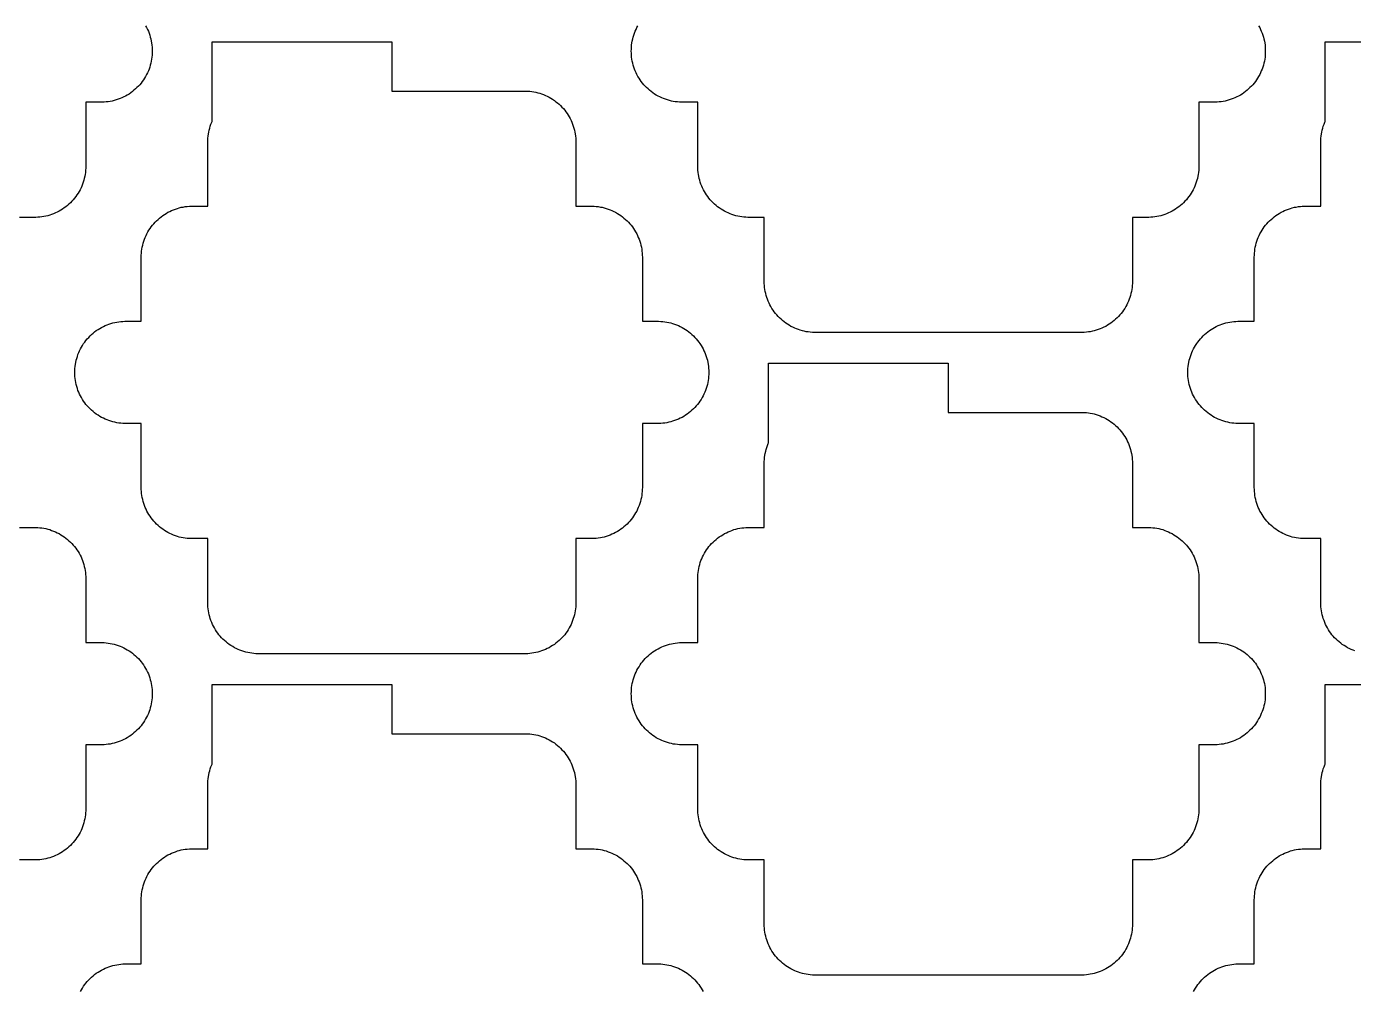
# Model space of a CAD drawing. Extents: x -49 to 54, y -38 to 38.
# Drawn here: x 15.47 to 28.45, y -20.18 to -10.76 of the extents above; entities that cross this region are included whole.
import ezdxf

# ---------------------------------------------------------------- set-up
doc = ezdxf.new("R2010")
doc.units = 0
doc.layers.add('CONDUCTIVE_LAYER_BACK_LAYER', color=2, linetype='CONTINUOUS')

msp = doc.modelspace()

# ---------------------------------------------------------------- linework, layer by layer
at = {"layer": 'CONDUCTIVE_LAYER_BACK_LAYER'}
for points in [[(16.639, -10.749), (16.649, -10.767), (16.658, -10.785), (16.666, -10.803), (16.673, -10.821), (16.68, -10.84), (16.685, -10.859), (16.69, -10.878), (16.695, -10.898), (16.698, -10.917), (16.701, -10.937), (16.703, -10.957), (16.704, -10.977), (16.705, -10.997), (16.704, -11.016), (16.703, -11.036), (16.701, -11.056), (16.698, -11.076), (16.695, -11.095), (16.69, -11.115), (16.685, -11.134), (16.68, -11.153), (16.673, -11.172), (16.666, -11.19), (16.658, -11.208), (16.649, -11.226), (16.639, -11.244), (16.629, -11.261), (16.618, -11.277), (16.607, -11.294), (16.595, -11.309), (16.582, -11.325), (16.569, -11.339), (16.555, -11.354), (16.54, -11.367), (16.525, -11.38), (16.51, -11.393), (16.494, -11.404), (16.477, -11.416), (16.46, -11.426), (16.443, -11.436), (16.425, -11.445), (16.407, -11.454), (16.389, -11.461), (16.37, -11.468), (16.352, -11.474), (16.332, -11.48), (16.313, -11.485), (16.294, -11.489), (16.274, -11.492), (16.254, -11.494), (16.234, -11.496), (16.215, -11.496), (16.055, -11.496), (16.055, -12.122), (16.054, -12.142), (16.053, -12.162), (16.051, -12.182), (16.048, -12.202), (16.045, -12.221), (16.04, -12.241), (16.035, -12.26), (16.03, -12.279), (16.023, -12.297), (16.016, -12.316), (16.008, -12.334), (15.999, -12.352), (15.989, -12.369), (15.979, -12.387), (15.968, -12.403), (15.957, -12.419), (15.945, -12.435), (15.932, -12.45), (15.919, -12.465), (15.905, -12.479), (15.89, -12.493), (15.875, -12.506), (15.86, -12.519), (15.844, -12.53), (15.827, -12.541), (15.81, -12.552), (15.793, -12.562), (15.775, -12.571), (15.757, -12.579), (15.739, -12.587), (15.72, -12.594), (15.702, -12.6), (15.682, -12.606), (15.663, -12.61), (15.644, -12.614), (15.624, -12.618), (15.604, -12.62), (15.584, -12.621), (15.565, -12.622), (15.405, -12.622)], [(27.523, -10.749), (27.533, -10.767), (27.541, -10.785), (27.549, -10.803), (27.557, -10.821), (27.563, -10.84), (27.569, -10.859), (27.574, -10.878), (27.579, -10.898), (27.582, -10.917), (27.585, -10.937), (27.587, -10.957), (27.588, -10.977), (27.588, -10.997), (27.588, -11.016), (27.587, -11.036), (27.585, -11.056), (27.582, -11.076), (27.579, -11.095), (27.574, -11.115), (27.569, -11.134), (27.563, -11.153), (27.557, -11.172), (27.549, -11.19), (27.541, -11.208), (27.533, -11.226), (27.523, -11.244), (27.513, -11.261), (27.502, -11.277), (27.491, -11.294), (27.478, -11.309), (27.466, -11.325), (27.452, -11.339), (27.438, -11.354), (27.424, -11.367), (27.409, -11.38), (27.393, -11.393), (27.377, -11.404), (27.361, -11.416), (27.344, -11.426), (27.327, -11.436), (27.309, -11.445), (27.291, -11.454), (27.273, -11.461), (27.254, -11.468), (27.235, -11.474), (27.216, -11.48), (27.197, -11.485), (27.177, -11.489), (27.158, -11.492), (27.138, -11.494), (27.118, -11.496), (27.098, -11.496), (26.938, -11.496), (26.938, -12.122), (26.938, -12.142), (26.937, -12.162), (26.935, -12.182), (26.932, -12.202), (26.929, -12.221), (26.924, -12.241), (26.919, -12.26), (26.913, -12.279), (26.907, -12.297), (26.899, -12.316), (26.891, -12.334), (26.883, -12.352), (26.873, -12.369), (26.863, -12.387), (26.852, -12.403), (26.841, -12.419), (26.828, -12.435), (26.816, -12.45), (26.802, -12.465), (26.788, -12.479), (26.774, -12.493), (26.759, -12.506), (26.743, -12.519), (26.727, -12.53), (26.711, -12.541), (26.694, -12.552), (26.677, -12.562), (26.659, -12.571), (26.641, -12.579), (26.623, -12.587), (26.604, -12.594), (26.585, -12.6), (26.566, -12.606), (26.547, -12.61), (26.527, -12.614), (26.508, -12.618), (26.488, -12.62), (26.468, -12.621), (26.448, -12.622), (26.288, -12.622), (26.288, -13.248), (26.288, -13.268), (26.287, -13.288), (26.285, -13.308), (26.282, -13.327), (26.279, -13.347), (26.274, -13.366), (26.269, -13.386), (26.263, -13.405), (26.257, -13.423), (26.249, -13.442), (26.241, -13.46), (26.233, -13.478), (26.223, -13.495), (26.213, -13.512), (26.202, -13.529), (26.191, -13.545), (26.178, -13.561), (26.166, -13.576), (26.152, -13.591), (26.138, -13.605), (26.124, -13.619), (26.109, -13.632), (26.093, -13.644), (26.077, -13.656), (26.061, -13.667), (26.044, -13.678), (26.027, -13.688), (26.009, -13.697), (25.991, -13.705), (25.973, -13.713), (25.954, -13.72), (25.935, -13.726), (25.916, -13.732), (25.897, -13.736), (25.877, -13.74), (25.858, -13.743), (25.838, -13.746), (25.818, -13.747), (25.798, -13.748), (23.178, -13.748), (23.159, -13.747), (23.139, -13.746), (23.119, -13.743), (23.099, -13.74), (23.08, -13.736), (23.061, -13.732), (23.041, -13.726), (23.023, -13.72), (23.004, -13.713), (22.986, -13.705), (22.968, -13.697), (22.95, -13.688), (22.933, -13.678), (22.916, -13.667), (22.899, -13.656), (22.883, -13.644), (22.868, -13.632), (22.853, -13.619), (22.838, -13.605), (22.824, -13.591), (22.811, -13.576), (22.798, -13.561), (22.786, -13.545), (22.775, -13.529), (22.764, -13.512), (22.754, -13.495), (22.744, -13.478), (22.735, -13.46), (22.727, -13.442), (22.72, -13.423), (22.713, -13.405), (22.708, -13.386), (22.703, -13.366), (22.698, -13.347), (22.695, -13.327), (22.692, -13.308), (22.69, -13.288), (22.689, -13.268), (22.688, -13.248), (22.688, -12.622), (22.528, -12.622), (22.509, -12.621), (22.489, -12.62), (22.469, -12.618), (22.449, -12.614), (22.43, -12.61), (22.411, -12.606), (22.391, -12.6), (22.373, -12.594), (22.354, -12.587), (22.336, -12.579), (22.318, -12.571), (22.3, -12.562), (22.283, -12.552), (22.266, -12.541), (22.249, -12.53), (22.233, -12.519), (22.218, -12.506), (22.203, -12.493), (22.188, -12.479), (22.174, -12.465), (22.161, -12.45), (22.148, -12.435), (22.136, -12.419), (22.125, -12.403), (22.114, -12.387), (22.104, -12.369), (22.094, -12.352), (22.085, -12.334), (22.077, -12.316), (22.07, -12.297), (22.063, -12.279), (22.058, -12.26), (22.053, -12.241), (22.048, -12.221), (22.045, -12.202), (22.042, -12.182), (22.04, -12.162), (22.039, -12.142), (22.038, -12.122), (22.038, -11.496), (21.878, -11.496), (21.859, -11.496), (21.839, -11.494), (21.819, -11.492), (21.799, -11.489), (21.78, -11.485), (21.761, -11.48), (21.741, -11.474), (21.723, -11.468), (21.704, -11.461), (21.686, -11.454), (21.668, -11.445), (21.65, -11.436), (21.633, -11.426), (21.616, -11.416), (21.599, -11.404), (21.583, -11.393), (21.568, -11.38), (21.553, -11.367), (21.538, -11.354), (21.524, -11.339), (21.511, -11.325), (21.498, -11.309), (21.486, -11.294), (21.475, -11.277), (21.464, -11.261), (21.454, -11.244), (21.444, -11.226), (21.435, -11.208), (21.427, -11.19), (21.42, -11.172), (21.413, -11.153), (21.408, -11.134), (21.403, -11.115), (21.398, -11.095), (21.395, -11.076), (21.392, -11.056), (21.39, -11.036), (21.389, -11.016), (21.388, -10.997), (21.389, -10.977), (21.39, -10.957), (21.392, -10.937), (21.395, -10.917), (21.398, -10.898), (21.403, -10.878), (21.408, -10.859), (21.413, -10.84), (21.42, -10.821), (21.427, -10.803), (21.435, -10.785), (21.444, -10.767), (21.454, -10.749)], [(28.464, -16.862), (28.446, -16.855), (28.427, -16.847), (28.409, -16.839), (28.392, -16.83), (28.375, -16.82), (28.358, -16.809), (28.341, -16.798), (28.325, -16.786), (28.31, -16.774), (28.295, -16.761), (28.28, -16.747), (28.266, -16.733), (28.253, -16.718), (28.24, -16.703), (28.228, -16.687), (28.217, -16.671), (28.206, -16.654), (28.196, -16.637), (28.186, -16.62), (28.177, -16.602), (28.169, -16.584), (28.162, -16.565), (28.155, -16.546), (28.149, -16.527), (28.144, -16.508), (28.14, -16.489), (28.137, -16.469), (28.134, -16.45), (28.132, -16.43), (28.131, -16.41), (28.13, -16.39), (28.13, -15.764), (27.97, -15.764), (27.95, -15.763), (27.931, -15.762), (27.911, -15.759), (27.891, -15.756), (27.872, -15.752), (27.852, -15.748), (27.833, -15.742), (27.814, -15.736), (27.796, -15.729), (27.777, -15.721), (27.759, -15.713), (27.742, -15.704), (27.725, -15.694), (27.708, -15.683), (27.691, -15.672), (27.675, -15.66), (27.66, -15.648), (27.645, -15.635), (27.63, -15.621), (27.616, -15.607), (27.603, -15.592), (27.59, -15.577), (27.578, -15.561), (27.567, -15.545), (27.556, -15.528), (27.546, -15.511), (27.536, -15.494), (27.527, -15.476), (27.519, -15.458), (27.512, -15.439), (27.505, -15.421), (27.499, -15.402), (27.494, -15.382), (27.49, -15.363), (27.487, -15.343), (27.484, -15.324), (27.482, -15.304), (27.481, -15.284), (27.48, -15.264), (27.48, -14.638), (27.32, -14.638), (27.3, -14.637), (27.281, -14.636), (27.261, -14.634), (27.241, -14.63), (27.222, -14.626), (27.202, -14.622), (27.183, -14.616), (27.164, -14.61), (27.146, -14.603), (27.127, -14.595), (27.109, -14.587), (27.092, -14.578), (27.075, -14.568), (27.058, -14.558), (27.041, -14.546), (27.025, -14.535), (27.01, -14.522), (26.995, -14.509), (26.98, -14.495), (26.966, -14.481), (26.953, -14.466), (26.94, -14.451), (26.928, -14.435), (26.917, -14.419), (26.906, -14.403), (26.896, -14.385), (26.886, -14.368), (26.877, -14.35), (26.869, -14.332), (26.862, -14.314), (26.855, -14.295), (26.849, -14.276), (26.844, -14.257), (26.84, -14.237), (26.837, -14.218), (26.834, -14.198), (26.832, -14.178), (26.831, -14.158), (26.83, -14.138), (26.831, -14.118), (26.832, -14.099), (26.834, -14.079), (26.837, -14.059), (26.84, -14.04), (26.844, -14.02), (26.849, -14.001), (26.855, -13.982), (26.862, -13.963), (26.869, -13.945), (26.877, -13.927), (26.886, -13.909), (26.896, -13.891), (26.906, -13.874), (26.917, -13.857), (26.928, -13.841), (26.94, -13.826), (26.953, -13.81), (26.966, -13.796), (26.98, -13.781), (26.995, -13.768), (27.01, -13.755), (27.025, -13.742), (27.041, -13.73), (27.058, -13.719), (27.075, -13.709), (27.092, -13.699), (27.109, -13.69), (27.127, -13.681), (27.146, -13.674), (27.164, -13.667), (27.183, -13.66), (27.202, -13.655), (27.222, -13.65), (27.241, -13.646), (27.261, -13.643), (27.281, -13.641), (27.3, -13.639), (27.32, -13.638), (27.48, -13.638), (27.48, -13.013), (27.481, -12.993), (27.482, -12.973), (27.484, -12.953), (27.487, -12.933), (27.49, -12.914), (27.494, -12.894), (27.499, -12.875), (27.505, -12.856), (27.512, -12.837), (27.519, -12.819), (27.527, -12.801), (27.536, -12.783), (27.546, -12.765), (27.556, -12.748), (27.567, -12.732), (27.578, -12.715), (27.59, -12.7), (27.603, -12.684), (27.616, -12.67), (27.63, -12.655), (27.645, -12.642), (27.66, -12.629), (27.675, -12.616), (27.691, -12.605), (27.708, -12.593), (27.725, -12.583), (27.742, -12.573), (27.759, -12.564), (27.777, -12.555), (27.796, -12.548), (27.814, -12.541), (27.833, -12.535), (27.852, -12.529), (27.872, -12.524), (27.891, -12.521), (27.911, -12.517), (27.931, -12.515), (27.95, -12.513), (27.97, -12.513), (28.13, -12.513), (28.13, -11.887), (28.131, -11.867), (28.132, -11.847), (28.134, -11.827), (28.137, -11.807), (28.14, -11.788), (28.144, -11.769), (28.149, -11.749), (28.155, -11.73), (28.162, -11.712), (28.169, -11.693), (28.173, -11.684), (28.173, -10.906), (29.93, -10.906)], [(15.405, -15.654), (15.565, -15.654), (15.584, -15.655), (15.604, -15.657), (15.624, -15.659), (15.644, -15.662), (15.663, -15.666), (15.682, -15.671), (15.702, -15.676), (15.72, -15.683), (15.739, -15.69), (15.757, -15.697), (15.775, -15.706), (15.793, -15.715), (15.81, -15.725), (15.827, -15.735), (15.844, -15.746), (15.86, -15.758), (15.875, -15.771), (15.89, -15.784), (15.905, -15.797), (15.919, -15.812), (15.932, -15.826), (15.945, -15.842), (15.957, -15.857), (15.968, -15.874), (15.979, -15.89), (15.989, -15.907), (15.999, -15.925), (16.008, -15.943), (16.016, -15.961), (16.023, -15.979), (16.03, -15.998), (16.035, -16.017), (16.04, -16.036), (16.045, -16.056), (16.048, -16.075), (16.051, -16.095), (16.053, -16.115), (16.054, -16.135), (16.055, -16.154), (16.055, -16.78), (16.215, -16.78), (16.234, -16.781), (16.254, -16.783), (16.274, -16.785), (16.294, -16.788), (16.313, -16.792), (16.332, -16.797), (16.352, -16.802), (16.37, -16.809), (16.389, -16.815), (16.407, -16.823), (16.425, -16.832), (16.443, -16.841), (16.46, -16.851), (16.477, -16.861), (16.494, -16.872), (16.51, -16.884), (16.525, -16.896), (16.54, -16.91), (16.555, -16.923), (16.569, -16.937), (16.582, -16.952), (16.595, -16.967), (16.607, -16.983), (16.618, -16.999), (16.629, -17.016), (16.639, -17.033), (16.649, -17.051), (16.658, -17.068), (16.666, -17.087), (16.673, -17.105), (16.68, -17.124), (16.685, -17.143), (16.69, -17.162), (16.695, -17.181), (16.698, -17.201), (16.701, -17.221), (16.703, -17.24), (16.704, -17.26), (16.705, -17.28), (16.704, -17.3), (16.703, -17.32), (16.701, -17.34), (16.698, -17.359), (16.695, -17.379), (16.69, -17.398), (16.685, -17.418), (16.68, -17.437), (16.673, -17.455), (16.666, -17.474), (16.658, -17.492), (16.649, -17.51), (16.639, -17.527), (16.629, -17.544), (16.618, -17.561), (16.607, -17.577), (16.595, -17.593), (16.582, -17.608), (16.569, -17.623), (16.555, -17.637), (16.54, -17.651), (16.525, -17.664), (16.51, -17.676), (16.494, -17.688), (16.477, -17.699), (16.46, -17.71), (16.443, -17.72), (16.425, -17.729), (16.407, -17.737), (16.389, -17.745), (16.37, -17.752), (16.352, -17.758), (16.332, -17.764), (16.313, -17.768), (16.294, -17.772), (16.274, -17.775), (16.254, -17.778), (16.234, -17.779), (16.215, -17.78), (16.055, -17.78), (16.055, -18.406), (16.054, -18.426), (16.053, -18.446), (16.051, -18.466), (16.048, -18.485), (16.045, -18.505), (16.04, -18.524), (16.035, -18.543), (16.03, -18.562), (16.023, -18.581), (16.016, -18.6), (16.008, -18.618), (15.999, -18.636), (15.989, -18.653), (15.979, -18.67), (15.968, -18.687), (15.957, -18.703), (15.945, -18.719), (15.932, -18.734), (15.919, -18.749), (15.905, -18.763), (15.89, -18.777), (15.875, -18.79), (15.86, -18.802), (15.844, -18.814), (15.827, -18.825), (15.81, -18.836), (15.793, -18.846), (15.775, -18.855), (15.757, -18.863), (15.739, -18.871), (15.72, -18.878), (15.702, -18.884), (15.682, -18.889), (15.663, -18.894), (15.644, -18.898), (15.624, -18.901), (15.604, -18.904), (15.584, -18.905), (15.565, -18.906), (15.405, -18.906)], [(16.002, -20.192), (16.012, -20.175), (16.022, -20.158), (16.033, -20.141), (16.044, -20.125), (16.056, -20.109), (16.069, -20.094), (16.083, -20.079), (16.096, -20.065), (16.111, -20.051), (16.126, -20.038), (16.141, -20.026), (16.157, -20.014), (16.174, -20.003), (16.191, -19.992), (16.208, -19.983), (16.226, -19.973), (16.244, -19.965), (16.262, -19.957), (16.281, -19.95), (16.3, -19.944), (16.319, -19.939), (16.338, -19.934), (16.358, -19.93), (16.377, -19.927), (16.397, -19.925), (16.417, -19.923), (16.437, -19.922), (16.597, -19.922), (16.597, -19.296), (16.597, -19.276), (16.598, -19.257), (16.6, -19.237), (16.603, -19.217), (16.606, -19.197), (16.611, -19.178), (16.616, -19.159), (16.622, -19.14), (16.628, -19.121), (16.636, -19.103), (16.644, -19.084), (16.652, -19.067), (16.662, -19.049), (16.672, -19.032), (16.683, -19.015), (16.694, -18.999), (16.706, -18.983), (16.719, -18.968), (16.733, -18.953), (16.746, -18.939), (16.761, -18.926), (16.776, -18.913), (16.791, -18.9), (16.807, -18.888), (16.824, -18.877), (16.841, -18.867), (16.858, -18.857), (16.876, -18.848), (16.894, -18.839), (16.912, -18.832), (16.931, -18.825), (16.95, -18.818), (16.969, -18.813), (16.988, -18.808), (17.008, -18.804), (17.027, -18.801), (17.047, -18.799), (17.067, -18.797), (17.087, -18.796), (17.247, -18.796), (17.247, -18.17), (17.247, -18.151), (17.248, -18.131), (17.25, -18.111), (17.253, -18.091), (17.256, -18.072), (17.261, -18.052), (17.266, -18.033), (17.272, -18.014), (17.278, -17.995), (17.286, -17.977), (17.29, -17.968), (17.29, -17.19), (19.047, -17.19), (19.047, -17.671), (20.356, -17.671), (20.376, -17.671), (20.396, -17.673), (20.416, -17.675), (20.436, -17.678), (20.455, -17.682), (20.474, -17.687), (20.493, -17.692), (20.512, -17.699), (20.531, -17.706), (20.549, -17.713), (20.567, -17.722), (20.585, -17.731), (20.602, -17.741), (20.619, -17.751), (20.636, -17.762), (20.652, -17.774), (20.667, -17.787), (20.682, -17.8), (20.697, -17.813), (20.71, -17.828), (20.724, -17.842), (20.737, -17.858), (20.749, -17.873), (20.76, -17.89), (20.771, -17.906), (20.781, -17.923), (20.791, -17.941), (20.799, -17.959), (20.807, -17.977), (20.815, -17.995), (20.821, -18.014), (20.827, -18.033), (20.832, -18.052), (20.837, -18.072), (20.84, -18.091), (20.843, -18.111), (20.845, -18.131), (20.846, -18.151), (20.847, -18.17), (20.847, -18.796), (21.006, -18.796), (21.026, -18.797), (21.046, -18.799), (21.066, -18.801), (21.086, -18.804), (21.105, -18.808), (21.124, -18.813), (21.143, -18.818), (21.162, -18.825), (21.181, -18.832), (21.199, -18.839), (21.217, -18.848), (21.235, -18.857), (21.252, -18.867), (21.269, -18.877), (21.286, -18.888), (21.302, -18.9), (21.317, -18.913), (21.332, -18.926), (21.347, -18.939), (21.36, -18.953), (21.374, -18.968), (21.387, -18.983), (21.399, -18.999), (21.41, -19.015), (21.421, -19.032), (21.431, -19.049), (21.441, -19.067), (21.449, -19.084), (21.457, -19.103), (21.465, -19.121), (21.471, -19.14), (21.477, -19.159), (21.482, -19.178), (21.487, -19.197), (21.49, -19.217), (21.493, -19.237), (21.495, -19.257), (21.496, -19.276), (21.497, -19.296), (21.497, -19.922), (21.656, -19.922), (21.676, -19.923), (21.696, -19.925), (21.716, -19.927), (21.736, -19.93), (21.755, -19.934), (21.774, -19.939), (21.793, -19.944), (21.812, -19.95), (21.831, -19.957), (21.849, -19.965), (21.867, -19.973), (21.885, -19.983), (21.902, -19.992), (21.919, -20.003), (21.936, -20.014), (21.952, -20.026), (21.967, -20.038), (21.982, -20.051), (21.997, -20.065), (22.01, -20.079), (22.024, -20.094), (22.037, -20.109), (22.049, -20.125), (22.06, -20.141), (22.071, -20.158), (22.081, -20.175), (22.091, -20.192)], [(26.886, -20.192), (26.896, -20.175), (26.906, -20.158), (26.917, -20.141), (26.928, -20.125), (26.94, -20.109), (26.953, -20.094), (26.966, -20.079), (26.98, -20.065), (26.995, -20.051), (27.01, -20.038), (27.025, -20.026), (27.041, -20.014), (27.058, -20.003), (27.075, -19.992), (27.092, -19.983), (27.109, -19.973), (27.127, -19.965), (27.146, -19.957), (27.164, -19.95), (27.183, -19.944), (27.202, -19.939), (27.222, -19.934), (27.241, -19.93), (27.261, -19.927), (27.281, -19.925), (27.3, -19.923), (27.32, -19.922), (27.48, -19.922), (27.48, -19.296), (27.481, -19.276), (27.482, -19.257), (27.484, -19.237), (27.487, -19.217), (27.49, -19.197), (27.494, -19.178), (27.499, -19.159), (27.505, -19.14), (27.512, -19.121), (27.519, -19.103), (27.527, -19.084), (27.536, -19.067), (27.546, -19.049), (27.556, -19.032), (27.567, -19.015), (27.578, -18.999), (27.59, -18.983), (27.603, -18.968), (27.616, -18.953), (27.63, -18.939), (27.645, -18.926), (27.66, -18.913), (27.675, -18.9), (27.691, -18.888), (27.708, -18.877), (27.725, -18.867), (27.742, -18.857), (27.759, -18.848), (27.777, -18.839), (27.796, -18.832), (27.814, -18.825), (27.833, -18.818), (27.852, -18.813), (27.872, -18.808), (27.891, -18.804), (27.911, -18.801), (27.931, -18.799), (27.95, -18.797), (27.97, -18.796), (28.13, -18.796), (28.13, -18.17), (28.131, -18.151), (28.132, -18.131), (28.134, -18.111), (28.137, -18.091), (28.14, -18.072), (28.144, -18.052), (28.149, -18.033), (28.155, -18.014), (28.162, -17.995), (28.169, -17.977), (28.173, -17.968), (28.173, -17.19), (29.93, -17.19)]]:
    msp.add_lwpolyline(points, dxfattribs=at)
for points in [[(20.847, -16.39), (20.846, -16.41), (20.845, -16.43), (20.843, -16.45), (20.84, -16.469), (20.837, -16.489), (20.832, -16.508), (20.827, -16.527), (20.821, -16.546), (20.815, -16.565), (20.807, -16.584), (20.799, -16.602), (20.791, -16.62), (20.781, -16.637), (20.771, -16.654), (20.76, -16.671), (20.749, -16.687), (20.737, -16.703), (20.724, -16.718), (20.71, -16.733), (20.697, -16.747), (20.682, -16.761), (20.667, -16.774), (20.652, -16.786), (20.636, -16.798), (20.619, -16.809), (20.602, -16.82), (20.585, -16.83), (20.567, -16.839), (20.549, -16.847), (20.531, -16.855), (20.512, -16.862), (20.493, -16.868), (20.474, -16.873), (20.455, -16.878), (20.436, -16.882), (20.416, -16.885), (20.396, -16.888), (20.376, -16.889), (20.356, -16.89), (17.737, -16.89), (17.717, -16.889), (17.697, -16.888), (17.677, -16.885), (17.658, -16.882), (17.638, -16.878), (17.619, -16.873), (17.6, -16.868), (17.581, -16.862), (17.562, -16.855), (17.544, -16.847), (17.526, -16.839), (17.508, -16.83), (17.491, -16.82), (17.474, -16.809), (17.457, -16.798), (17.441, -16.786), (17.426, -16.774), (17.411, -16.761), (17.396, -16.747), (17.383, -16.733), (17.369, -16.718), (17.356, -16.703), (17.344, -16.687), (17.333, -16.671), (17.322, -16.654), (17.312, -16.637), (17.302, -16.62), (17.294, -16.602), (17.286, -16.584), (17.278, -16.565), (17.272, -16.546), (17.266, -16.527), (17.261, -16.508), (17.256, -16.489), (17.253, -16.469), (17.25, -16.45), (17.248, -16.43), (17.247, -16.41), (17.247, -16.39), (17.247, -15.764), (17.087, -15.764), (17.067, -15.763), (17.047, -15.762), (17.027, -15.759), (17.008, -15.756), (16.988, -15.752), (16.969, -15.748), (16.95, -15.742), (16.931, -15.736), (16.912, -15.729), (16.894, -15.721), (16.876, -15.713), (16.858, -15.704), (16.841, -15.694), (16.824, -15.683), (16.807, -15.672), (16.791, -15.66), (16.776, -15.648), (16.761, -15.635), (16.746, -15.621), (16.733, -15.607), (16.719, -15.592), (16.706, -15.577), (16.694, -15.561), (16.683, -15.545), (16.672, -15.528), (16.662, -15.511), (16.652, -15.494), (16.644, -15.476), (16.636, -15.458), (16.628, -15.439), (16.622, -15.421), (16.616, -15.402), (16.611, -15.382), (16.606, -15.363), (16.603, -15.343), (16.6, -15.324), (16.598, -15.304), (16.597, -15.284), (16.597, -15.264), (16.597, -14.638), (16.437, -14.638), (16.417, -14.637), (16.397, -14.636), (16.377, -14.634), (16.358, -14.63), (16.338, -14.626), (16.319, -14.622), (16.3, -14.616), (16.281, -14.61), (16.262, -14.603), (16.244, -14.595), (16.226, -14.587), (16.208, -14.578), (16.191, -14.568), (16.174, -14.558), (16.157, -14.546), (16.141, -14.535), (16.126, -14.522), (16.111, -14.509), (16.096, -14.495), (16.083, -14.481), (16.069, -14.466), (16.056, -14.451), (16.044, -14.435), (16.033, -14.419), (16.022, -14.403), (16.012, -14.385), (16.002, -14.368), (15.994, -14.35), (15.986, -14.332), (15.978, -14.314), (15.972, -14.295), (15.966, -14.276), (15.961, -14.257), (15.956, -14.237), (15.953, -14.218), (15.95, -14.198), (15.948, -14.178), (15.947, -14.158), (15.947, -14.138), (15.947, -14.118), (15.948, -14.099), (15.95, -14.079), (15.953, -14.059), (15.956, -14.04), (15.961, -14.02), (15.966, -14.001), (15.972, -13.982), (15.978, -13.963), (15.986, -13.945), (15.994, -13.927), (16.002, -13.909), (16.012, -13.891), (16.022, -13.874), (16.033, -13.857), (16.044, -13.841), (16.056, -13.826), (16.069, -13.81), (16.083, -13.796), (16.096, -13.781), (16.111, -13.768), (16.126, -13.755), (16.141, -13.742), (16.157, -13.73), (16.174, -13.719), (16.191, -13.709), (16.208, -13.699), (16.226, -13.69), (16.244, -13.681), (16.262, -13.674), (16.281, -13.667), (16.3, -13.66), (16.319, -13.655), (16.338, -13.65), (16.358, -13.646), (16.377, -13.643), (16.397, -13.641), (16.417, -13.639), (16.437, -13.638), (16.597, -13.638), (16.597, -13.013), (16.597, -12.993), (16.598, -12.973), (16.6, -12.953), (16.603, -12.933), (16.606, -12.914), (16.611, -12.894), (16.616, -12.875), (16.622, -12.856), (16.628, -12.837), (16.636, -12.819), (16.644, -12.801), (16.652, -12.783), (16.662, -12.765), (16.672, -12.748), (16.683, -12.732), (16.694, -12.715), (16.706, -12.7), (16.719, -12.684), (16.733, -12.67), (16.746, -12.655), (16.761, -12.642), (16.776, -12.629), (16.791, -12.616), (16.807, -12.605), (16.824, -12.593), (16.841, -12.583), (16.858, -12.573), (16.876, -12.564), (16.894, -12.555), (16.912, -12.548), (16.931, -12.541), (16.95, -12.535), (16.969, -12.529), (16.988, -12.524), (17.008, -12.521), (17.027, -12.517), (17.047, -12.515), (17.067, -12.513), (17.087, -12.513), (17.247, -12.513), (17.247, -11.887), (17.247, -11.867), (17.248, -11.847), (17.25, -11.827), (17.253, -11.807), (17.256, -11.788), (17.261, -11.769), (17.266, -11.749), (17.272, -11.73), (17.278, -11.712), (17.286, -11.693), (17.29, -11.684), (17.29, -10.906), (19.047, -10.906), (19.047, -11.387), (20.356, -11.387), (20.376, -11.388), (20.396, -11.389), (20.416, -11.392), (20.436, -11.395), (20.455, -11.399), (20.474, -11.403), (20.493, -11.409), (20.512, -11.415), (20.531, -11.422), (20.549, -11.43), (20.567, -11.438), (20.585, -11.447), (20.602, -11.457), (20.619, -11.468), (20.636, -11.479), (20.652, -11.491), (20.667, -11.503), (20.682, -11.516), (20.697, -11.53), (20.71, -11.544), (20.724, -11.559), (20.737, -11.574), (20.749, -11.59), (20.76, -11.606), (20.771, -11.622), (20.781, -11.64), (20.791, -11.657), (20.799, -11.675), (20.807, -11.693), (20.815, -11.712), (20.821, -11.73), (20.827, -11.749), (20.832, -11.769), (20.837, -11.788), (20.84, -11.807), (20.843, -11.827), (20.845, -11.847), (20.846, -11.867), (20.847, -11.887), (20.847, -12.513), (21.006, -12.513), (21.026, -12.513), (21.046, -12.515), (21.066, -12.517), (21.086, -12.521), (21.105, -12.524), (21.124, -12.529), (21.143, -12.535), (21.162, -12.541), (21.181, -12.548), (21.199, -12.555), (21.217, -12.564), (21.235, -12.573), (21.252, -12.583), (21.269, -12.593), (21.286, -12.605), (21.302, -12.616), (21.317, -12.629), (21.332, -12.642), (21.347, -12.655), (21.36, -12.67), (21.374, -12.684), (21.387, -12.7), (21.399, -12.715), (21.41, -12.732), (21.421, -12.748), (21.431, -12.765), (21.441, -12.783), (21.449, -12.801), (21.457, -12.819), (21.465, -12.837), (21.471, -12.856), (21.477, -12.875), (21.482, -12.894), (21.487, -12.914), (21.49, -12.933), (21.493, -12.953), (21.495, -12.973), (21.496, -12.993), (21.497, -13.013), (21.497, -13.638), (21.656, -13.638), (21.676, -13.639), (21.696, -13.641), (21.716, -13.643), (21.736, -13.646), (21.755, -13.65), (21.774, -13.655), (21.793, -13.66), (21.812, -13.667), (21.831, -13.674), (21.849, -13.681), (21.867, -13.69), (21.885, -13.699), (21.902, -13.709), (21.919, -13.719), (21.936, -13.73), (21.952, -13.742), (21.967, -13.755), (21.982, -13.768), (21.997, -13.781), (22.01, -13.796), (22.024, -13.81), (22.037, -13.826), (22.049, -13.841), (22.06, -13.857), (22.071, -13.874), (22.081, -13.891), (22.091, -13.909), (22.099, -13.927), (22.107, -13.945), (22.115, -13.963), (22.121, -13.982), (22.127, -14.001), (22.132, -14.02), (22.137, -14.04), (22.14, -14.059), (22.143, -14.079), (22.145, -14.099), (22.146, -14.118), (22.147, -14.138), (22.146, -14.158), (22.145, -14.178), (22.143, -14.198), (22.14, -14.218), (22.137, -14.237), (22.132, -14.257), (22.127, -14.276), (22.121, -14.295), (22.115, -14.314), (22.107, -14.332), (22.099, -14.35), (22.091, -14.368), (22.081, -14.385), (22.071, -14.403), (22.06, -14.419), (22.049, -14.435), (22.037, -14.451), (22.024, -14.466), (22.01, -14.481), (21.997, -14.495), (21.982, -14.509), (21.967, -14.522), (21.952, -14.535), (21.936, -14.546), (21.919, -14.558), (21.902, -14.568), (21.885, -14.578), (21.867, -14.587), (21.849, -14.595), (21.831, -14.603), (21.812, -14.61), (21.793, -14.616), (21.774, -14.622), (21.755, -14.626), (21.736, -14.63), (21.716, -14.634), (21.696, -14.636), (21.676, -14.637), (21.656, -14.638), (21.497, -14.638), (21.497, -15.264), (21.496, -15.284), (21.495, -15.304), (21.493, -15.324), (21.49, -15.343), (21.487, -15.363), (21.482, -15.382), (21.477, -15.402), (21.471, -15.421), (21.465, -15.439), (21.457, -15.458), (21.449, -15.476), (21.441, -15.494), (21.431, -15.511), (21.421, -15.528), (21.41, -15.545), (21.399, -15.561), (21.387, -15.577), (21.374, -15.592), (21.36, -15.607), (21.347, -15.621), (21.332, -15.635), (21.317, -15.648), (21.302, -15.66), (21.286, -15.672), (21.269, -15.683), (21.252, -15.694), (21.235, -15.704), (21.217, -15.713), (21.199, -15.721), (21.181, -15.729), (21.162, -15.736), (21.143, -15.742), (21.124, -15.748), (21.105, -15.752), (21.086, -15.756), (21.066, -15.759), (21.046, -15.762), (21.026, -15.763), (21.006, -15.764), (20.847, -15.764)], [(26.288, -19.532), (26.288, -19.552), (26.287, -19.572), (26.285, -19.591), (26.282, -19.611), (26.279, -19.631), (26.274, -19.65), (26.269, -19.669), (26.263, -19.688), (26.257, -19.707), (26.249, -19.726), (26.241, -19.744), (26.233, -19.762), (26.223, -19.779), (26.213, -19.796), (26.202, -19.813), (26.191, -19.829), (26.178, -19.845), (26.166, -19.86), (26.152, -19.875), (26.138, -19.889), (26.124, -19.903), (26.109, -19.916), (26.093, -19.928), (26.077, -19.94), (26.061, -19.951), (26.044, -19.962), (26.027, -19.971), (26.009, -19.981), (25.991, -19.989), (25.973, -19.997), (25.954, -20.004), (25.935, -20.01), (25.916, -20.015), (25.897, -20.02), (25.877, -20.024), (25.858, -20.027), (25.838, -20.029), (25.818, -20.031), (25.798, -20.032), (23.178, -20.032), (23.159, -20.031), (23.139, -20.029), (23.119, -20.027), (23.099, -20.024), (23.08, -20.02), (23.061, -20.015), (23.041, -20.01), (23.023, -20.004), (23.004, -19.997), (22.986, -19.989), (22.968, -19.981), (22.95, -19.971), (22.933, -19.962), (22.916, -19.951), (22.899, -19.94), (22.883, -19.928), (22.868, -19.916), (22.853, -19.903), (22.838, -19.889), (22.824, -19.875), (22.811, -19.86), (22.798, -19.845), (22.786, -19.829), (22.775, -19.813), (22.764, -19.796), (22.754, -19.779), (22.744, -19.762), (22.735, -19.744), (22.727, -19.726), (22.72, -19.707), (22.713, -19.688), (22.708, -19.669), (22.703, -19.65), (22.698, -19.631), (22.695, -19.611), (22.692, -19.591), (22.69, -19.572), (22.689, -19.552), (22.688, -19.532), (22.688, -18.906), (22.528, -18.906), (22.509, -18.905), (22.489, -18.904), (22.469, -18.901), (22.449, -18.898), (22.43, -18.894), (22.411, -18.889), (22.391, -18.884), (22.373, -18.878), (22.354, -18.871), (22.336, -18.863), (22.318, -18.855), (22.3, -18.846), (22.283, -18.836), (22.266, -18.825), (22.249, -18.814), (22.233, -18.802), (22.218, -18.79), (22.203, -18.777), (22.188, -18.763), (22.174, -18.749), (22.161, -18.734), (22.148, -18.719), (22.136, -18.703), (22.125, -18.687), (22.114, -18.67), (22.104, -18.653), (22.094, -18.636), (22.085, -18.618), (22.077, -18.6), (22.07, -18.581), (22.063, -18.562), (22.058, -18.543), (22.053, -18.524), (22.048, -18.505), (22.045, -18.485), (22.042, -18.466), (22.04, -18.446), (22.039, -18.426), (22.038, -18.406), (22.038, -17.78), (21.878, -17.78), (21.859, -17.779), (21.839, -17.778), (21.819, -17.775), (21.799, -17.772), (21.78, -17.768), (21.761, -17.764), (21.741, -17.758), (21.723, -17.752), (21.704, -17.745), (21.686, -17.737), (21.668, -17.729), (21.65, -17.72), (21.633, -17.71), (21.616, -17.699), (21.599, -17.688), (21.583, -17.676), (21.568, -17.664), (21.553, -17.651), (21.538, -17.637), (21.524, -17.623), (21.511, -17.608), (21.498, -17.593), (21.486, -17.577), (21.475, -17.561), (21.464, -17.544), (21.454, -17.527), (21.444, -17.51), (21.435, -17.492), (21.427, -17.474), (21.42, -17.455), (21.413, -17.437), (21.408, -17.418), (21.403, -17.398), (21.398, -17.379), (21.395, -17.359), (21.392, -17.34), (21.39, -17.32), (21.389, -17.3), (21.388, -17.28), (21.389, -17.26), (21.39, -17.24), (21.392, -17.221), (21.395, -17.201), (21.398, -17.181), (21.403, -17.162), (21.408, -17.143), (21.413, -17.124), (21.42, -17.105), (21.427, -17.087), (21.435, -17.068), (21.444, -17.051), (21.454, -17.033), (21.464, -17.016), (21.475, -16.999), (21.486, -16.983), (21.498, -16.967), (21.511, -16.952), (21.524, -16.937), (21.538, -16.923), (21.553, -16.91), (21.568, -16.896), (21.583, -16.884), (21.599, -16.872), (21.616, -16.861), (21.633, -16.851), (21.65, -16.841), (21.668, -16.832), (21.686, -16.823), (21.704, -16.815), (21.723, -16.809), (21.741, -16.802), (21.761, -16.797), (21.78, -16.792), (21.799, -16.788), (21.819, -16.785), (21.839, -16.783), (21.859, -16.781), (21.878, -16.78), (22.038, -16.78), (22.038, -16.154), (22.039, -16.135), (22.04, -16.115), (22.042, -16.095), (22.045, -16.075), (22.048, -16.056), (22.053, -16.036), (22.058, -16.017), (22.063, -15.998), (22.07, -15.979), (22.077, -15.961), (22.085, -15.943), (22.094, -15.925), (22.104, -15.907), (22.114, -15.89), (22.125, -15.874), (22.136, -15.857), (22.148, -15.842), (22.161, -15.826), (22.174, -15.812), (22.188, -15.797), (22.203, -15.784), (22.218, -15.771), (22.233, -15.758), (22.249, -15.746), (22.266, -15.735), (22.283, -15.725), (22.3, -15.715), (22.318, -15.706), (22.336, -15.697), (22.354, -15.69), (22.373, -15.683), (22.391, -15.676), (22.411, -15.671), (22.43, -15.666), (22.449, -15.662), (22.469, -15.659), (22.489, -15.657), (22.509, -15.655), (22.528, -15.654), (22.688, -15.654), (22.688, -15.029), (22.689, -15.009), (22.69, -14.989), (22.692, -14.969), (22.695, -14.949), (22.698, -14.93), (22.703, -14.91), (22.708, -14.891), (22.713, -14.872), (22.72, -14.853), (22.727, -14.835), (22.731, -14.826), (22.731, -14.048), (24.488, -14.048), (24.488, -14.529), (25.798, -14.529), (25.818, -14.529), (25.838, -14.531), (25.858, -14.533), (25.877, -14.537), (25.897, -14.54), (25.916, -14.545), (25.935, -14.551), (25.954, -14.557), (25.973, -14.564), (25.991, -14.572), (26.009, -14.58), (26.027, -14.589), (26.044, -14.599), (26.061, -14.609), (26.077, -14.621), (26.093, -14.632), (26.109, -14.645), (26.124, -14.658), (26.138, -14.672), (26.152, -14.686), (26.166, -14.7), (26.178, -14.716), (26.191, -14.731), (26.202, -14.748), (26.213, -14.764), (26.223, -14.781), (26.233, -14.799), (26.241, -14.817), (26.249, -14.835), (26.257, -14.853), (26.263, -14.872), (26.269, -14.891), (26.274, -14.91), (26.279, -14.93), (26.282, -14.949), (26.285, -14.969), (26.287, -14.989), (26.288, -15.009), (26.288, -15.029), (26.288, -15.654), (26.448, -15.654), (26.468, -15.655), (26.488, -15.657), (26.508, -15.659), (26.527, -15.662), (26.547, -15.666), (26.566, -15.671), (26.585, -15.676), (26.604, -15.683), (26.623, -15.69), (26.641, -15.697), (26.659, -15.706), (26.677, -15.715), (26.694, -15.725), (26.711, -15.735), (26.727, -15.746), (26.743, -15.758), (26.759, -15.771), (26.774, -15.784), (26.788, -15.797), (26.802, -15.812), (26.816, -15.826), (26.828, -15.842), (26.841, -15.857), (26.852, -15.874), (26.863, -15.89), (26.873, -15.907), (26.883, -15.925), (26.891, -15.943), (26.899, -15.961), (26.907, -15.979), (26.913, -15.998), (26.919, -16.017), (26.924, -16.036), (26.929, -16.056), (26.932, -16.075), (26.935, -16.095), (26.937, -16.115), (26.938, -16.135), (26.938, -16.154), (26.938, -16.78), (27.098, -16.78), (27.118, -16.781), (27.138, -16.783), (27.158, -16.785), (27.177, -16.788), (27.197, -16.792), (27.216, -16.797), (27.235, -16.802), (27.254, -16.809), (27.273, -16.815), (27.291, -16.823), (27.309, -16.832), (27.327, -16.841), (27.344, -16.851), (27.361, -16.861), (27.377, -16.872), (27.393, -16.884), (27.409, -16.896), (27.424, -16.91), (27.438, -16.923), (27.452, -16.937), (27.466, -16.952), (27.478, -16.967), (27.491, -16.983), (27.502, -16.999), (27.513, -17.016), (27.523, -17.033), (27.533, -17.051), (27.541, -17.068), (27.549, -17.087), (27.557, -17.105), (27.563, -17.124), (27.569, -17.143), (27.574, -17.162), (27.579, -17.181), (27.582, -17.201), (27.585, -17.221), (27.587, -17.24), (27.588, -17.26), (27.588, -17.28), (27.588, -17.3), (27.587, -17.32), (27.585, -17.34), (27.582, -17.359), (27.579, -17.379), (27.574, -17.398), (27.569, -17.418), (27.563, -17.437), (27.557, -17.455), (27.549, -17.474), (27.541, -17.492), (27.533, -17.51), (27.523, -17.527), (27.513, -17.544), (27.502, -17.561), (27.491, -17.577), (27.478, -17.593), (27.466, -17.608), (27.452, -17.623), (27.438, -17.637), (27.424, -17.651), (27.409, -17.664), (27.393, -17.676), (27.377, -17.688), (27.361, -17.699), (27.344, -17.71), (27.327, -17.72), (27.309, -17.729), (27.291, -17.737), (27.273, -17.745), (27.254, -17.752), (27.235, -17.758), (27.216, -17.764), (27.197, -17.768), (27.177, -17.772), (27.158, -17.775), (27.138, -17.778), (27.118, -17.779), (27.098, -17.78), (26.938, -17.78), (26.938, -18.406), (26.938, -18.426), (26.937, -18.446), (26.935, -18.466), (26.932, -18.485), (26.929, -18.505), (26.924, -18.524), (26.919, -18.543), (26.913, -18.562), (26.907, -18.581), (26.899, -18.6), (26.891, -18.618), (26.883, -18.636), (26.873, -18.653), (26.863, -18.67), (26.852, -18.687), (26.841, -18.703), (26.828, -18.719), (26.816, -18.734), (26.802, -18.749), (26.788, -18.763), (26.774, -18.777), (26.759, -18.79), (26.743, -18.802), (26.727, -18.814), (26.711, -18.825), (26.694, -18.836), (26.677, -18.846), (26.659, -18.855), (26.641, -18.863), (26.623, -18.871), (26.604, -18.878), (26.585, -18.884), (26.566, -18.889), (26.547, -18.894), (26.527, -18.898), (26.508, -18.901), (26.488, -18.904), (26.468, -18.905), (26.448, -18.906), (26.288, -18.906)]]:
    msp.add_lwpolyline(points, close=True, dxfattribs=at)

doc.saveas('drawing.dxf')
